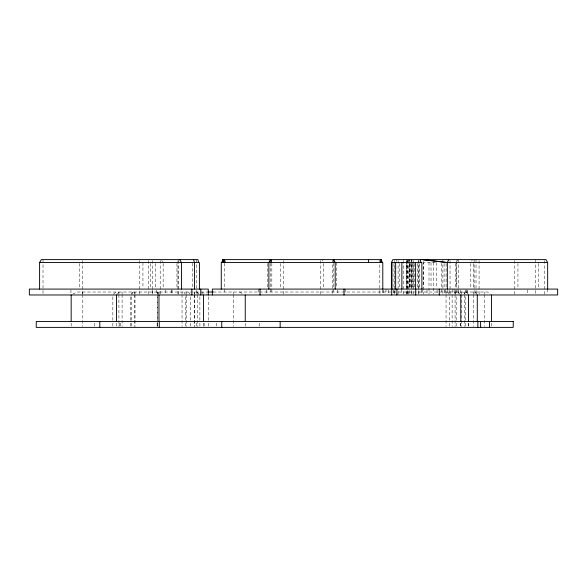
<?xml version="1.0" encoding="UTF-8"?>
<svg xmlns="http://www.w3.org/2000/svg" width="587" height="587" viewBox="0 0 587 587"><rect width="100%" height="100%" fill="white"/><g stroke="black" fill="none" stroke-linecap="round" stroke-linejoin="round"><path stroke-width="0.44" stroke-dasharray="2.94 2.2" d="M157.455 294.234L157.492 292.025M411.37 261.09L411.891 259.615L410.812 261.09M471.64 261.09L472.476 259.615M131.899 294.234L133.234 292.025M131.143 294.234L132.523 292.025M117.084 294.38L119.308 292.025M113.46 294.38L115.881 292.025M72.619 294.234L76.985 292.025L207.306 292.025M435.349 262.565L423.704 262.565L423.704 287.248M213.228 292.025L487.834 292.025L490.255 293.992M201.546 292.025L206.94 294.322M239.43 292.025L243.796 294.234M201.745 293.207L202.963 294.38M457.919 292.025L460.193 294.38M197.107 292.025L199.331 294.38M188.449 292.025L190.247 294.38M475.272 292.025L476.791 294.234M466.438 292.025L467.956 294.234M463.605 292.025L465.124 294.234M454.155 292.025L455.673 294.234M183.892 292.025L185.272 294.234M447.859 292.025L449.216 294.234M457.031 259.615L457.75 261.09M322.388 259.615L322.953 261.09M408.574 259.615L409 261.09M161.88 260.357L162.504 262.565M158.923 292.025L158.96 294.234M409.704 259.615L409.726 261.09M547.194 289.083L547.194 294.131M544.318 260.525L544.318 294.065M538.323 263.475L538.323 287.248M535.366 259.615L535.366 294.065M527.405 289.919L527.405 294.131M517.947 263.475L517.947 287.248M514.799 260.525L514.799 294.065M491.458 323.173L491.458 326.541M484.209 292.025L484.209 293.838M484.209 294.747L484.209 326.475M479.08 260.525L479.08 294.065M476.02 259.615L476.02 294.065M474.135 259.615L474.135 294.065M473.416 263.475L473.416 287.248M473.247 292.025L473.247 293.838M473.247 294.747L473.247 326.475M470.811 263.475L470.811 287.248M468.463 323.173L468.463 326.541M468.323 323.173L468.323 326.541M467.377 289.919L467.377 294.131M466.489 289.919L466.489 294.131M465.586 289.919L465.586 294.131M465.63 296.802L465.63 321.493M465.63 323.173L465.63 326.541M464.412 292.025L464.412 293.838M464.412 294.747L464.412 326.475M461.58 292.025L461.58 293.838M461.58 294.747L461.58 326.475M460.832 289.919L460.832 294.131M460.766 323.173L460.766 326.541M460.502 323.173L460.502 326.541M458.506 259.615L458.506 294.065M457.97 289.083L457.97 294.131M456.781 262.565L456.781 287.248M456.385 260.511L456.385 287.292M456.385 289.919L456.385 294.131M456.18 296.802L456.18 321.493M456.18 323.173L456.18 326.541M455.791 289.919L455.791 294.131M455.549 263.475L455.549 287.248M455.072 292.025L455.072 293.838M455.072 294.747L455.072 326.475M454.089 289.083L454.089 294.131M452.166 289.083L452.166 294.131M452.129 294.747L452.129 326.475M450.031 260.525L450.075 294.131M449.664 296.802L449.664 321.493M449.664 323.173L449.664 326.541M449.165 289.919L449.165 294.131M447.155 289.919L447.155 294.131M446.091 263.475L446.091 287.248M446.054 292.025L446.054 293.838M446.054 294.747L446.054 326.475M445.188 289.083L445.188 294.131M444.271 289.919L444.271 294.131M444.11 263.475L444.11 287.248M442.862 259.615L442.892 294.131M441.424 263.24L441.424 294.065M437.124 289.919L437.124 294.131M436.214 262.565L436.214 287.248M433.529 262.338L433.529 294.065M431.027 262.565L431.027 287.248M429.002 262.338L429.002 294.065M427.02 289.919L427.02 294.131M423.462 261.428L423.462 294.065M422.603 289.53L422.603 294.065M421.415 289.53L421.415 294.065M419.419 263.475L419.419 287.248M418.913 259.615L418.913 294.065M418.531 260.525L418.531 294.065M417.496 263.475L417.496 287.248M414.319 263.475L414.319 287.248M413.439 260.525L413.439 294.065M413.094 263.475L413.094 287.248M412.595 263.475L412.595 287.248M411.927 260.525L411.927 294.065M411.223 263.475L411.223 287.248M411.186 259.615L411.186 294.065M410.849 263.475L410.849 287.248M409.946 263.475L409.946 287.248M409.741 263.475L409.741 287.248M409.425 263.475L409.425 287.248M409.132 259.615L409.132 294.065M408.567 260.525L408.567 294.065M407.745 260.525L407.745 294.065M407.209 259.615L407.209 294.065M406.901 260.525L406.901 294.065M406.696 263.475L406.696 287.248M406.431 260.525L406.431 294.065M403.533 260.525L403.562 294.131M401.259 289.53L401.259 294.065M399.277 263.475L399.277 287.248M398.096 260.525L398.096 294.065M396.599 259.615L396.599 261.428M394.904 289.53L394.904 294.065M394.383 260.525L394.383 294.065M393.943 263.475L393.943 287.248M393.327 289.919L393.327 294.131M388.337 289.919L388.337 294.131M385.975 289.083L385.975 294.131M383.296 289.919L383.296 294.131M382.475 289.919L382.475 294.131M379.818 259.615L379.818 294.065M345.442 289.083L345.442 294.131M337.613 289.919L337.613 294.131M336.527 262.565L336.527 287.248M333.555 263.24L333.555 294.065M332.235 259.615L332.235 294.065M323.518 263.475L323.518 287.248M320.326 260.525L320.326 294.065M283.741 260.525L283.741 294.065M280.549 263.475L280.549 287.248M271.825 263.24L271.825 294.065M270.504 263.24L270.504 294.065M267.533 263.475L267.533 287.248M266.447 289.919L266.447 294.131M259.469 323.173L259.469 326.541M258.618 289.083L258.618 294.131M245.249 323.173L245.249 326.541M233.611 292.025L233.611 293.838M233.611 294.747L233.611 326.475M224.241 263.24L224.241 294.065M216.61 323.173L216.61 326.541M208.48 296.802L208.48 321.493M208.48 323.173L208.48 326.541M204.166 323.173L204.166 326.541M203.564 323.173L203.564 326.541M199.888 296.802L199.888 321.493M199.888 323.173L199.888 326.541M197.503 292.025L197.503 293.838M197.503 294.747L197.503 326.475M196.77 323.173L196.77 326.541M196.454 259.615L196.454 294.065M194.613 292.025L194.613 293.838M194.613 294.747L194.613 326.475M194.319 292.025L194.319 293.838M194.319 294.747L194.319 326.475M192.477 263.24L192.477 287.718M190.694 296.802L190.694 320.575M190.694 323.173L190.694 326.541M186.204 292.025L186.204 293.838M186.204 294.747L186.204 326.475M185.734 296.802L185.734 321.493M185.734 323.173L185.734 326.541M182.051 292.025L182.051 293.838M182.051 294.747L182.051 326.475M178.756 260.525L178.756 294.065M177.956 260.525L177.956 294.065M176.951 263.475L176.951 287.248M172.035 289.919L172.035 294.131M171.551 289.919L171.551 294.131M165.196 289.919L165.196 294.131M163.157 263.475L163.157 287.248M160.192 260.525L160.192 294.065M158.872 292.025L158.872 293.838M157.543 292.025L157.543 293.838M157.543 294.747L157.543 326.475M157.441 296.802L157.441 321.493M157.441 323.173L157.441 326.541M157.14 323.173L157.14 326.541M156.34 289.919L156.34 294.131M155.702 263.475L155.702 287.248M152.576 289.919L152.576 294.131M152.539 260.525L152.539 294.065M150.331 263.475L150.331 287.248M148.32 260.525L148.32 294.065M142.935 262.565L142.935 287.248M139.721 260.525L139.721 294.065M135.025 292.025L135.025 293.838M135.025 294.747L135.025 326.475M134.364 292.025L134.364 293.838M134.364 294.747L134.364 326.475M131.451 296.802L131.451 321.493M131.451 323.173L131.451 326.541M130.681 296.802L130.681 321.493M130.681 323.173L130.681 326.541M122.096 292.025L122.096 293.838M122.096 294.747L122.096 326.475M120.717 323.173L120.717 326.541M119.645 323.173L119.645 326.541M118.912 292.025L118.912 293.838M118.912 294.747L118.912 326.475M116.527 323.173L116.527 326.541M112.851 296.802L112.851 321.493M112.851 323.173L112.851 326.541M94.654 323.173L94.654 326.541M82.804 292.025L82.804 293.838M82.804 294.747L82.804 326.475M82.62 260.525L82.62 294.065M79.7 263.475L79.7 287.248M71.166 323.173L71.166 326.541M70.946 289.919L70.946 294.131M43.012 259.615L43.012 294.065"/><path stroke-width="0.88" d="M271.392 262.565L271.429 259.615M221.761 262.565L222.759 259.615L381.308 259.615L380.875 262.565L380.868 259.615M269.998 262.565L270.622 259.615M447.345 289.083L447.345 262.565L448.688 259.615M270.358 259.615L268.883 262.565L268.883 289.083M391.404 289.083L391.404 262.565L392.894 259.615L545.983 259.615L547.649 262.565L547.649 289.083M39.6 289.083L39.6 262.565L41.31 259.615L197.936 259.615L198.567 262.565M39.6 262.565L199.411 262.565L199.411 289.083M391.404 262.565L421.884 262.565L421.884 289.083M422.126 259.615L447.345 262.565L547.649 262.565M207.857 292.025L213.228 292.025M422.941 259.615L447.345 262.565M179.695 259.615L181.434 262.565L181.434 289.083M333.709 259.615L335.184 262.565L335.184 289.083M193.512 259.615L194.554 262.565L194.554 289.083M381.308 259.615L382.306 262.565M224.476 259.615L225.467 262.565L223.199 259.615L223.192 262.565L222.759 259.615M333.445 259.615L334.062 262.565M420.402 259.615L420.828 262.565M491.458 294.975L491.458 321.493M489.448 321.493L489.448 327.385M480.614 321.493L480.614 327.385M477.855 321.493L477.855 327.385M477.297 294.975L477.297 321.493M468.463 294.975L468.463 321.493M460.766 294.975L460.766 321.493M439.289 289.083L439.289 294.975M415.713 289.083L415.713 294.975M415.611 262.565L415.611 289.083M401.875 262.565L401.875 289.083M396.915 289.083L396.915 294.975M395.653 262.565L395.653 289.083M392.006 262.565L392.006 289.083M391.705 289.083L391.705 294.975M382.79 289.083L382.79 262.565L221.27 262.565L221.27 289.083M368.577 259.615L368.577 262.565M344.026 289.083L344.026 294.975M280.16 321.493L280.16 327.385M260.041 289.083L260.041 294.975M245.249 294.975L245.249 321.493M221.761 321.493L221.761 327.385M212.355 294.975L212.355 289.083L557.65 289.083L557.65 294.975L29.35 294.975L29.35 289.083L208.275 289.083L208.275 294.975M203.564 294.975L203.564 321.493M200.776 289.083L200.776 294.975M191.854 289.083L191.854 294.975M159.275 321.493L159.275 327.385M158.974 294.975L158.974 321.493M116.527 294.975L116.527 321.493M99.805 321.493L99.805 327.385M71.166 294.975L71.166 321.493M513.229 321.493L36.255 321.493L36.255 327.385L513.229 327.385L513.229 321.493"/></g></svg>
